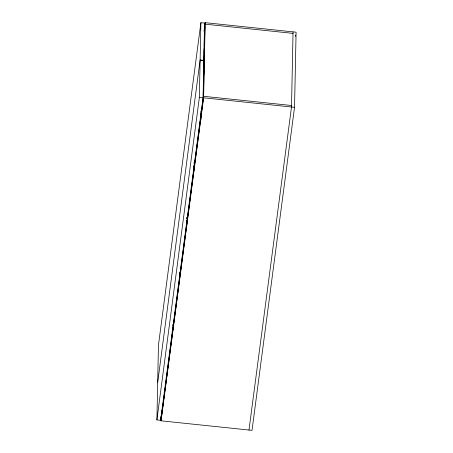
<?xml version="1.0" encoding="UTF-8"?>
<svg xmlns="http://www.w3.org/2000/svg" width="453" height="453" viewBox="0 0 453 453"><rect width="100%" height="100%" fill="white"/><g stroke="black" fill="none" stroke-linecap="round" stroke-linejoin="round"><path stroke-width="0.68" d="M156.902 419.92L199.354 97.48L200.124 60.164L203.839 60.555L203.063 97.871L160.617 420.31L156.902 419.92L157.678 382.604L200.13 60L200.9 22.684L204.614 23.075L203.657 61.789M157.678 382.44L158.454 345.124L200.9 22.684M160.617 420.31L160.69 416.788M294.541 107.321L203.437 97.78L204.994 22.65L296.098 32.197L294.541 107.321L252.015 430.35L160.911 420.803L160.985 417.179M161.291 416.658L161.364 413.125M161.489 415.259L161.534 413.142M161.562 411.726L161.591 410.31M172.185 336.137L172.231 334.014M172.259 332.604L172.287 331.188M172.548 332.785L172.593 330.667M172.621 329.252L172.667 327.128M172.791 329.269L172.836 327.151M172.865 325.735L172.893 324.32M179.303 280.888L179.331 279.473M179.365 278.057L179.405 275.934M179.473 280.905L179.501 279.49M179.654 278.244L179.711 275.413M179.739 274.003L179.767 272.587M179.909 274.02L179.937 272.604M186.347 229.167L186.376 227.757M186.41 226.341L186.449 224.218M186.574 226.358L186.619 224.235M186.698 226.528L186.812 220.871M186.857 218.748L186.885 217.332M186.953 222.304L186.981 220.888M187.027 218.765L187.055 217.349M193.454 174.626L193.493 172.502M193.522 171.087L193.567 168.969M193.618 174.643L193.663 172.519M193.816 171.274L193.856 169.15M193.901 167.032L193.929 165.617M194.071 167.049L194.099 165.634M194.127 164.224L194.173 162.1M200.566 119.371L200.685 113.714M200.736 119.388L200.781 117.27M200.86 119.558L200.9 117.435M200.928 116.025L200.973 113.901M201.002 112.486L201.036 111.076M201.172 112.503L201.2 111.093M203.255 92.554L203.289 98.935M203.329 89.02L203.708 70.634M203.782 67.101L204.161 48.714M204.235 45.181L204.614 26.795M203.335 96.817L203.42 92.571M203.788 74.892L203.873 70.651M204.241 52.973L204.331 48.731M204.694 31.053L204.784 26.812M205.164 22.667L203.607 97.797L161.081 420.82M293.057 31.88L291.505 107.004L248.98 430.033M204.037 31.161L204.592 26.954M204.207 31.178L204.762 26.97M203.652 61.959L203.839 60.555M160.911 420.803L203.64 96.291M295.543 36.399L295.724 35M204.96 24.151L293.029 33.38M200.13 60L203.839 60.391M291.534 105.504L203.471 96.274L161.109 419.319M199.354 97.48L203.063 97.871"/></g></svg>
